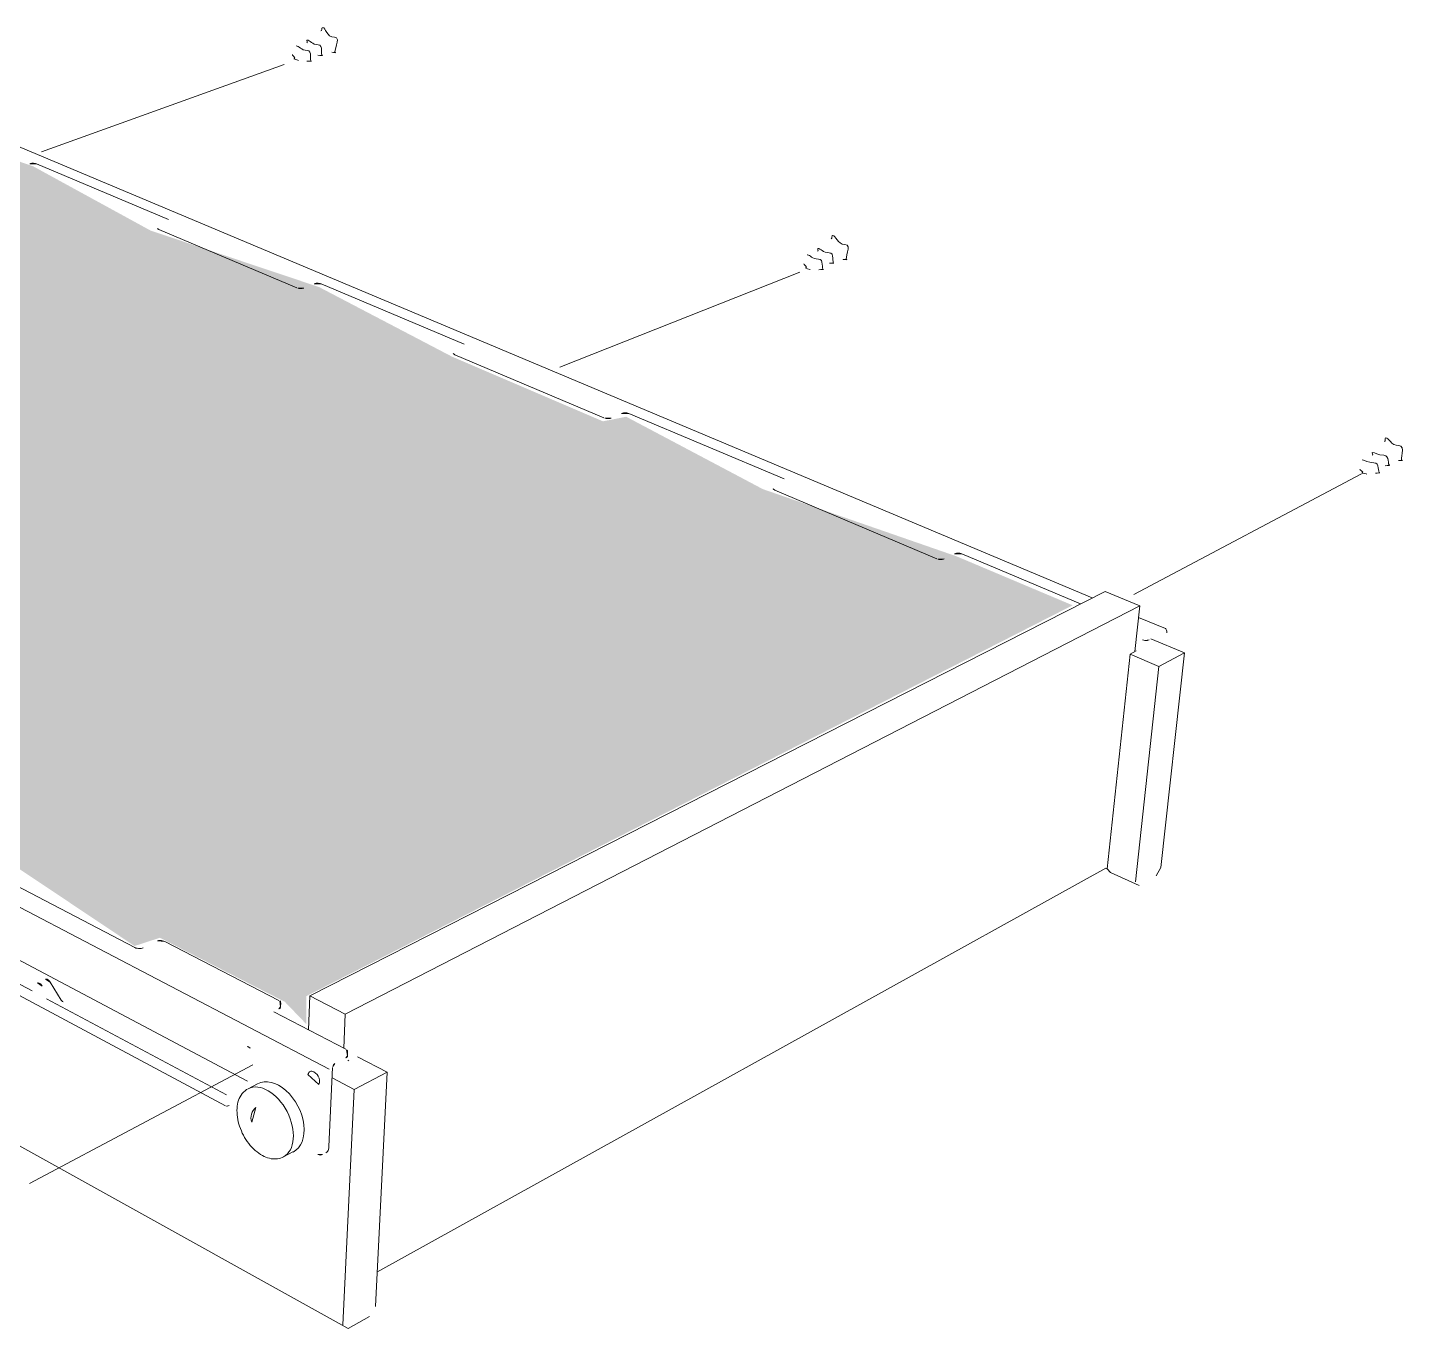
# Model space of a CAD drawing. Header units: metres. Extents: x -27.1 to 47.9, y -10.7 to 6.6.
# Drawn here: x 14.685 to 15.703, y -9.002 to -8.041 of the extents above; entities that cross this region are included whole.
import ezdxf

# ---------------------------------------------------------------- set-up
doc = ezdxf.new("R2010")
doc.units = ezdxf.units.M
doc.header["$MEASUREMENT"] = 0
doc.layers.add('PDF_Working_Num_Penna__1_Num_Penna__1_Num_Penna__1_Num_Penna__1_Num_Penna__1_Num_Penna__1', color=7, linetype='Continuous', lineweight=18, true_color=0xd1d2d4)
doc.layers.add('PDF_Working_Num_Penna__255_Num_Penna__255_Num_Penna__255_Num_Penna__255_Num_Penna__255_Num_Penna__255', color=255, linetype='Continuous', lineweight=18)
doc.layers.add('PDF_Working_Num_Penna__7_Num_Penna__7_Num_Penna__7_Num_Penna__7_Num_Penna__7_Num_Penna__7', color=7, linetype='Continuous', lineweight=18)

msp = doc.modelspace()

# ---------------------------------------------------------------- hatches: boundary and pattern name
at = {"layer": 'PDF_Working_Num_Penna__1_Num_Penna__1_Num_Penna__1_Num_Penna__1_Num_Penna__1_Num_Penna__1', "linetype": 'Continuous', "lineweight": 18, "true_color": 0xd1d2d4}
msp.add_hatch(color=254, dxfattribs=at).paths.add_polyline_path([(13.9496, -8.2796), (14.0012, -8.3065), (14.0754, -8.36), (14.0965, -8.3561), (14.2002, -8.4102), (14.2893, -8.4711), (14.3063, -8.4654), (14.4182, -8.5237), (14.5145, -8.5889), (14.5336, -8.5838), (14.6565, -8.6479), (14.7637, -8.7196), (14.7824, -8.7135), (14.8747, -8.7608), (14.8906, -8.7773), (14.8906, -8.7566), (15.4567, -8.4679), (15.3709, -8.4317), (15.2279, -8.3821), (15.1269, -8.3286), (15.1097, -8.332), (14.9984, -8.2843), (14.9, -8.2328), (14.7756, -8.1911), (14.6888, -8.1436), (14.5722, -8.1034), (14.5295, -8.0762)])

# ---------------------------------------------------------------- linework, layer by layer
at = {"layer": 'PDF_Working_Num_Penna__255_Num_Penna__255_Num_Penna__255_Num_Penna__255_Num_Penna__255_Num_Penna__255', "color": 255, "linetype": 'Continuous', "lineweight": 18, "flags": 128}
msp.add_lwpolyline([(14.8511, -8.8074), (14.686, -8.895)], dxfattribs=at)
at = {"layer": 'PDF_Working_Num_Penna__7_Num_Penna__7_Num_Penna__7_Num_Penna__7_Num_Penna__7_Num_Penna__7', "color": 7, "linetype": 'Continuous', "lineweight": 18, "flags": 128}
for points in [[(15.4712, -8.4625), (14.537, -8.0699)], [(14.8741, -8.0683), (14.6949, -8.1329)], [(14.7887, -8.1829), (14.6912, -8.1418)], [(14.8836, -8.2334), (14.7817, -8.1903)], [(15.0072, -8.275), (14.9015, -8.2305)], [(15.2551, -8.2219), (15.0779, -8.2919)], [(14.9075, -8.8106), (13.9151, -8.2914)], [(15.1105, -8.3295), (15.0002, -8.2828)], [(15.2435, -8.3745), (15.1288, -8.3262)], [(14.8471, -8.8195), (14.0154, -8.3784), (13.9653, -8.3584)], [(15.67, -8.3707), (15.5018, -8.46)], [(15.3563, -8.4335), (15.2368, -8.3829)], [(14.0001, -8.393), (14.8308, -8.8377)], [(15.4625, -8.4669), (15.3749, -8.43)], [(14.9373, -8.9932), (14.9214, -9.0021), (13.9309, -8.4519)], [(15.4807, -8.4576), (14.8933, -8.7565), (14.8922, -8.7815)], [(15.4807, -8.4576), (15.5063, -8.4683), (15.5027, -8.502)], [(14.9183, -8.7951), (14.9194, -8.7699), (15.5063, -8.4683)], [(15.5053, -8.4768), (15.5252, -8.4851), (15.5256, -8.4854), (15.5259, -8.4858), (15.5261, -8.4863), (15.5263, -8.4869), (15.5263, -8.4876), (15.5263, -8.4883)], [(15.5146, -8.4926), (15.5394, -8.5031), (15.5219, -8.6616), (15.5183, -8.6678)], [(15.4823, -8.6627), (15.4992, -8.5041)], [(15.5036, -8.5015), (15.4992, -8.5041), (15.5204, -8.5131)], [(15.5204, -8.5131), (15.5394, -8.5031)], [(15.5031, -8.6721), (15.5204, -8.5131)], [(14.6424, -8.6575), (14.7639, -8.7208), (14.7647, -8.7211), (14.7656, -8.7213), (14.7665, -8.7215), (14.7675, -8.7215), (14.7685, -8.7214), (14.7693, -8.7212), (14.7701, -8.7209)], [(14.9428, -8.9605), (15.4812, -8.6622)], [(15.4812, -8.6622), (15.4823, -8.6627), (15.4848, -8.6654), (15.5058, -8.6748)], [(14.8703, -8.7598), (14.7861, -8.7162)], [(14.6595, -8.7376), (14.688, -8.7528)], [(14.711, -8.7609), (14.7105, -8.7606), (14.71, -8.7601), (14.7096, -8.7596), (14.7014, -8.7463)], [(14.6987, -8.7586), (14.8317, -8.8295)], [(14.9194, -8.7699), (14.8933, -8.7565)], [(14.8667, -8.7683), (14.9197, -8.7958)], [(14.8511, -8.8074), (14.686, -8.895)], [(14.91, -8.8093), (14.9073, -8.8678), (14.9072, -8.8688), (14.907, -8.8698), (14.9067, -8.8706), (14.9062, -8.8713), (14.9057, -8.8718), (14.905, -8.8723)], [(14.9285, -8.8015), (14.9503, -8.8128)], [(14.9176, -8.9994), (14.9259, -8.8256), (14.9096, -8.8171)], [(14.9259, -8.8256), (14.9503, -8.8128)], [(14.9503, -8.8128), (14.9416, -8.986)], [(14.8807, -8.8717), (14.8738, -8.8754), (14.8727, -8.8759), (14.8716, -8.8763), (14.8705, -8.8766), (14.8694, -8.8768), (14.8682, -8.8769), (14.867, -8.8769), (14.8657, -8.8768), (14.8645, -8.8767), (14.8633, -8.8764), (14.862, -8.8761), (14.8607, -8.8756), (14.8594, -8.875), (14.8581, -8.8743), (14.8568, -8.8735), (14.8555, -8.8727), (14.8542, -8.8717), (14.8529, -8.8706), (14.8516, -8.8695), (14.8504, -8.8682), (14.8492, -8.8669), (14.8481, -8.8655), (14.847, -8.8641), (14.846, -8.8626), (14.845, -8.861), (14.8441, -8.8594), (14.8433, -8.8578), (14.8426, -8.8562), (14.8419, -8.8545), (14.8413, -8.8528), (14.8408, -8.8511), (14.8403, -8.8494), (14.8399, -8.8477), (14.8397, -8.846), (14.8395, -8.8444), (14.8394, -8.8427), (14.8393, -8.8411), (14.8394, -8.8395), (14.8396, -8.8379), (14.8398, -8.8364), (14.8401, -8.8349), (14.8406, -8.8335), (14.8411, -8.8322), (14.8418, -8.8309), (14.8425, -8.8297), (14.8432, -8.8286), (14.8442, -8.8276), (14.8453, -8.8266), (14.8464, -8.8257), (14.8476, -8.825), (14.8546, -8.8214)]]:
    msp.add_lwpolyline(points, dxfattribs=at)
for points in [[(14.6912, -8.1418), (14.6906, -8.1416), (14.6899, -8.1415), (14.6891, -8.1414), (14.6884, -8.1413), (14.6877, -8.1414), (14.6869, -8.1415), (14.6863, -8.1417)], [(14.7817, -8.1903), (14.7812, -8.19), (14.7809, -8.1898), (14.7806, -8.1895)], [(14.9016, -8.2305), (14.9009, -8.2302), (14.9002, -8.2301), (14.8994, -8.23), (14.8986, -8.23), (14.8978, -8.23), (14.8971, -8.2302), (14.8965, -8.2304)], [(14.8887, -8.2335), (14.8881, -8.2337), (14.8874, -8.2339), (14.8866, -8.2339), (14.8858, -8.2339), (14.885, -8.2338), (14.8843, -8.2337)], [(15.0002, -8.2828), (14.9997, -8.2825), (14.9994, -8.2822), (14.9991, -8.2819)], [(15.1157, -8.3296), (15.1151, -8.3298), (15.1144, -8.3299), (15.1136, -8.33), (15.1128, -8.33), (15.112, -8.3299), (15.1112, -8.3297)], [(15.1288, -8.3262), (15.1281, -8.326), (15.1273, -8.3258), (15.1265, -8.3257), (15.1257, -8.3257), (15.1249, -8.3257), (15.1241, -8.3259), (15.1235, -8.3261)], [(15.2368, -8.3829), (15.2362, -8.3826), (15.2357, -8.3823), (15.2354, -8.3819)], [(15.3618, -8.4336), (15.3612, -8.4339), (15.3604, -8.434), (15.3596, -8.4341), (15.3588, -8.4341), (15.3579, -8.434), (15.3571, -8.4338)], [(15.3749, -8.43), (15.3742, -8.4297), (15.3734, -8.4295), (15.3725, -8.4294), (15.3717, -8.4294), (15.3708, -8.4295), (15.3701, -8.4296), (15.3695, -8.4299)], [(15.5101, -8.4939), (15.5093, -8.4937), (15.5084, -8.4935)], [(15.5101, -8.4939), (15.511, -8.4939), (15.5119, -8.4938), (15.5126, -8.4936), (15.5132, -8.4934)], [(14.7861, -8.7162), (14.7853, -8.7159), (14.7844, -8.7157), (14.7835, -8.7155), (14.7825, -8.7155), (14.7815, -8.7156), (14.7806, -8.7158)], [(14.6955, -8.7492), (14.695, -8.7485), (14.6944, -8.7479), (14.6938, -8.7474), (14.6932, -8.7471), (14.6926, -8.7469), (14.692, -8.7469)], [(14.7014, -8.7463), (14.7009, -8.7456), (14.7003, -8.745), (14.6998, -8.7445), (14.6992, -8.7442), (14.6986, -8.744), (14.698, -8.744)], [(14.8716, -8.7646), (14.8717, -8.7616), (14.8716, -8.7611), (14.8714, -8.7607), (14.8709, -8.7602)], [(14.8716, -8.7646), (14.8715, -8.765), (14.8712, -8.7654), (14.8709, -8.7658), (14.8704, -8.7661)], [(14.8469, -8.7938), (14.8474, -8.794), (14.8479, -8.7942), (14.8484, -8.7945), (14.8488, -8.7947), (14.8492, -8.795)], [(14.921, -8.8007), (14.9209, -8.8011), (14.9207, -8.8015), (14.9203, -8.8019), (14.9198, -8.8022)], [(14.921, -8.8007), (14.9211, -8.7977), (14.9211, -8.7971), (14.9208, -8.7967), (14.9203, -8.7962)], [(14.9117, -8.8064), (14.9112, -8.8068), (14.9107, -8.8073), (14.9104, -8.8079), (14.9101, -8.8086)], [(14.9212, -8.804), (14.9221, -8.8045)], [(14.879, -8.8295), (14.8788, -8.8295)], [(14.8337, -8.8374), (14.8329, -8.8377), (14.8322, -8.8379), (14.8315, -8.8379)], [(14.9026, -8.8736), (14.9018, -8.8739), (14.9009, -8.874), (14.9, -8.8739), (14.899, -8.8737)]]:
    msp.add_lwpolyline(points, close=True, dxfattribs=at)
for points in [[(14.8999, -8.8219, 0.436209), (14.8947, -8.812), (14.894, -8.812), (14.8934, -8.8122), (14.8929, -8.8125), (14.8924, -8.813), (14.8921, -8.8137), (14.8918, -8.8144)], [(14.8503, -8.8497, -0.323214), (14.8533, -8.8389)]]:
    msp.add_lwpolyline(points, format="xyb", close=True, dxfattribs=at)
at = {"layer": 'PDF_Working_Num_Penna__7_Num_Penna__7_Num_Penna__7_Num_Penna__7_Num_Penna__7_Num_Penna__7', "color": 7, "linetype": 'Continuous', "lineweight": 18}
for centre, major_axis, ratio, start_param, end_param in [((14.8606, -8.8502), (-0.013, 0.0252), 0.626151, 3.148837, 6.285521), ((14.8679, -8.8465), (-0.0131, 0.0252), 0.65541, 3.131777, 6.297237)]:
    msp.add_ellipse(centre, major_axis=major_axis, ratio=ratio, start_param=start_param, end_param=end_param, dxfattribs=at)
for points in [[(14.9013, -8.0436), (14.9025, -8.0436), (14.9017, -8.0412), (14.9025, -8.0412)], [(14.9026, -8.0411), (14.905, -8.0411), (14.9055, -8.0483), (14.9113, -8.0483)], [(14.8831, -8.0547), (14.8832, -8.0547), (14.8832, -8.0546), (14.8832, -8.0546)], [(14.8832, -8.0546), (14.885, -8.0546), (14.8868, -8.058), (14.8912, -8.058)], [(14.8909, -8.0524), (14.8918, -8.0524), (14.8906, -8.0503), (14.8913, -8.0503)], [(14.8913, -8.0503), (14.8931, -8.0503), (14.8949, -8.0538), (14.8993, -8.0538)], [(14.8993, -8.0538), (14.9037, -8.0538), (14.9007, -8.0617), (14.9025, -8.0617)], [(14.9113, -8.0483), (14.917, -8.0483), (14.9098, -8.0596), (14.9122, -8.0596)], [(14.8816, -8.0641), (14.8833, -8.0641), (14.8796, -8.061), (14.8803, -8.061)], [(14.8847, -8.0655), (14.8854, -8.0655), (14.8798, -8.0641), (14.8816, -8.0641)], [(14.8944, -8.066), (14.8953, -8.066), (14.8895, -8.0659), (14.8911, -8.0659)], [(14.8912, -8.058), (14.8956, -8.058), (14.8926, -8.066), (14.8944, -8.066)], [(14.9025, -8.0617), (14.9034, -8.0617), (14.8976, -8.0616), (14.8992, -8.0616)], [(14.9121, -8.0597), (14.9129, -8.0597), (14.9082, -8.0592), (14.9094, -8.0592)], [(15.2783, -8.1971), (15.2794, -8.1971), (15.2785, -8.1947), (15.2793, -8.1947)], [(15.2794, -8.1946), (15.2818, -8.1946), (15.2827, -8.2013), (15.2884, -8.2013)], [(15.2607, -8.2091), (15.2607, -8.2091), (15.2607, -8.2091), (15.2608, -8.2091)], [(15.2608, -8.2091), (15.2626, -8.2091), (15.2645, -8.2121), (15.2689, -8.2121)], [(15.2683, -8.2064), (15.2692, -8.2064), (15.268, -8.2043), (15.2686, -8.2043)], [(15.2686, -8.2043), (15.2704, -8.2043), (15.2724, -8.2074), (15.2768, -8.2074)], [(15.2768, -8.2074), (15.2812, -8.2074), (15.2786, -8.2152), (15.2804, -8.2152)], [(15.2884, -8.2013), (15.2942, -8.2013), (15.2876, -8.2125), (15.29, -8.2125)], [(15.2597, -8.2187), (15.2614, -8.2187), (15.2575, -8.2156), (15.2582, -8.2156)], [(15.2629, -8.2199), (15.2636, -8.2199), (15.2579, -8.2187), (15.2597, -8.2187)], [(15.2726, -8.2198), (15.2735, -8.2198), (15.2677, -8.22), (15.2692, -8.22)], [(15.2689, -8.2121), (15.2733, -8.2121), (15.2708, -8.2198), (15.2726, -8.2198)], [(15.2804, -8.2152), (15.2813, -8.2152), (15.2755, -8.2152), (15.2771, -8.2152)], [(15.2899, -8.2126), (15.2906, -8.2126), (15.286, -8.2123), (15.2872, -8.2123)], [(15.687, -8.3468), (15.6882, -8.3468), (15.687, -8.3443), (15.6878, -8.3443)], [(15.6879, -8.3441), (15.6903, -8.3441), (15.6918, -8.3499), (15.6976, -8.3499)], [(15.6976, -8.3499), (15.7033, -8.3499), (15.6979, -8.3609), (15.7003, -8.3609)], [(15.6708, -8.3606), (15.6708, -8.3606), (15.6708, -8.3605), (15.6708, -8.3605)], [(15.6708, -8.3605), (15.6726, -8.3605), (15.6749, -8.3626), (15.6793, -8.3626)], [(15.6781, -8.3571), (15.679, -8.3571), (15.6775, -8.355), (15.6781, -8.355)], [(15.6781, -8.355), (15.68, -8.355), (15.6822, -8.3571), (15.6866, -8.3571)], [(15.6793, -8.3626), (15.6837, -8.3626), (15.6819, -8.37), (15.6837, -8.37)], [(15.6866, -8.3571), (15.691, -8.3571), (15.6892, -8.3645), (15.691, -8.3645)], [(15.7001, -8.361), (15.7009, -8.361), (15.6962, -8.3609), (15.6974, -8.3609)], [(15.6707, -8.3701), (15.6725, -8.3701), (15.6683, -8.3673), (15.669, -8.3673)], [(15.6741, -8.371), (15.6748, -8.371), (15.669, -8.3701), (15.6707, -8.3701)], [(15.6837, -8.37), (15.6846, -8.37), (15.6788, -8.3704), (15.6804, -8.3704)], [(15.691, -8.3645), (15.6919, -8.3645), (15.6861, -8.3649), (15.6877, -8.3649)]]:
    msp.add_open_spline(points, degree=3, dxfattribs=at)

doc.saveas('drawing.dxf')
